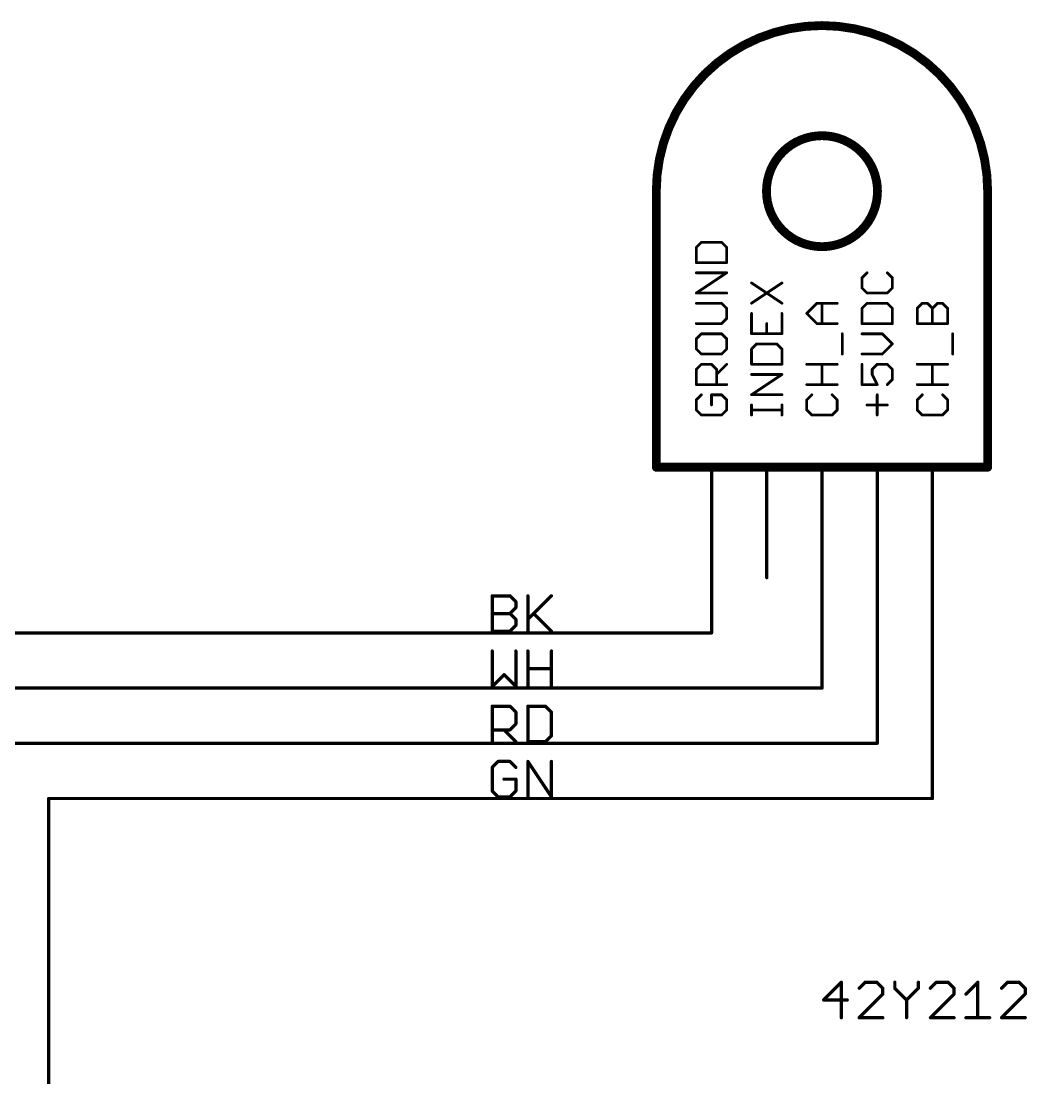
# Model space of a CAD drawing. Extents: x 0 to 387, y 0 to 260.
# Drawn here: x 194.31 to 240.56, y 162.41 to 211.02 of the extents above; entities that cross this region are included whole.
import ezdxf

# ---------------------------------------------------------------- set-up
doc = ezdxf.new("R2010")
doc.units = 0
for name, color, linetype in [('91', 94, 'CONTINUOUS'), ('94', 14, 'CONTINUOUS'), ('95', 251, 'CONTINUOUS')]:
    doc.layers.add(name, color=color, linetype=linetype)

msp = doc.modelspace()

# ---------------------------------------------------------------- linework, layer by layer
at = {"layer": '91', "const_width": 0.1524}
for points in [[(226.06, 182.88), (226.06, 185.42)], [(231.14, 180.34), (231.14, 185.42)], [(233.68, 177.8), (233.68, 185.42)], [(236.22, 175.26), (236.22, 185.42)], [(187.96, 182.88), (226.06, 182.88)], [(190.5, 180.34), (231.14, 180.34)], [(193.04, 177.8), (233.68, 177.8)], [(195.58, 147.32), (195.58, 175.26)], [(195.58, 175.26), (236.22, 175.26)]]:
    msp.add_lwpolyline(points, dxfattribs=at)
at = {"layer": '91', "const_width": 0.0762}
for points in [[(226.0981, 185.42, 1), (226.0219, 185.42)], [(231.1781, 185.42, 1), (231.1019, 185.42)], [(233.7181, 185.42, 1), (233.6419, 185.42)], [(236.2581, 185.42, 1), (236.1819, 185.42)], [(226.0219, 182.88, 1), (226.0981, 182.88)], [(226.06, 182.8419, 1), (226.06, 182.9181)], [(231.1019, 180.34, 1), (231.1781, 180.34)], [(231.14, 180.3019, 1), (231.14, 180.3781)], [(233.6419, 177.8, 1), (233.7181, 177.8)], [(233.68, 177.7619, 1), (233.68, 177.8381)], [(195.6181, 175.26, 1), (195.5419, 175.26)], [(195.58, 175.2981, 1), (195.58, 175.2219)], [(236.1819, 175.26, 1), (236.2581, 175.26)], [(236.22, 175.2219, 1), (236.22, 175.2981)]]:
    msp.add_lwpolyline(points, format="xyb", dxfattribs=at)
at = {"layer": '94'}
for points, const_width in [([(238.76, 203.2, 1), (223.52, 203.2)], 0.4064), ([(231.14, 200.6474, 1), (231.14, 205.7526, 1), (231.14, 200.6474)], 0.4064), ([(223.6216, 203.2, 1), (223.4184, 203.2)], 0.2032), ([(223.4184, 203.2, 1), (223.6216, 203.2)], 0.2032), ([(238.8616, 203.2, 1), (238.6584, 203.2)], 0.2032), ([(238.6584, 203.2, 1), (238.8616, 203.2)], 0.2032), ([(223.52, 190.6016, 1), (223.52, 190.3984)], 0.2032), ([(223.4184, 190.5, 1), (223.6216, 190.5)], 0.2032), ([(226.0981, 190.5, 1), (226.0219, 190.5)], 0.0762), ([(228.6381, 190.5, 1), (228.5619, 190.5)], 0.0762), ([(231.1781, 190.5, 1), (231.1019, 190.5)], 0.0762), ([(233.7181, 190.5, 1), (233.6419, 190.5)], 0.0762), ([(236.2581, 190.5, 1), (236.1819, 190.5)], 0.0762), ([(238.6584, 190.5, 1), (238.8616, 190.5)], 0.2032), ([(238.76, 190.3984, 1), (238.76, 190.6016)], 0.2032), ([(226.0219, 185.42, 1), (226.0981, 185.42)], 0.0762), ([(228.5619, 185.42, 1), (228.6381, 185.42)], 0.0762), ([(231.1019, 185.42, 1), (231.1781, 185.42)], 0.0762), ([(233.6419, 185.42, 1), (233.7181, 185.42)], 0.0762), ([(236.1819, 185.42, 1), (236.2581, 185.42)], 0.0762), ([(216.0143, 184.5832, 1), (215.9381, 184.5832)], 0.0762), ([(215.9762, 184.6213, 1), (215.9762, 184.5451)], 0.0762), ([(216.8166, 184.6101, 1), (216.7628, 184.5562)], 0.0762), ([(216.7897, 184.5451, 1), (216.7897, 184.6213)], 0.0762), ([(217.099, 184.312, 1), (217.0228, 184.312)], 0.0762), ([(217.0339, 184.2851, 1), (217.0878, 184.339)], 0.0762), ([(217.6515, 184.5832, 1), (217.5753, 184.5832)], 0.0762), ([(218.725, 184.5562, 1), (218.6711, 184.6101)], 0.0762), ([(215.9762, 183.8078, 1), (215.9762, 183.7316)], 0.0762), ([(216.8166, 183.7966, 1), (216.7628, 183.7428)], 0.0762), ([(216.7628, 183.7966, 1), (216.8166, 183.7428)], 0.0762), ([(216.7897, 183.7316, 1), (216.7897, 183.8078)], 0.0762), ([(217.0228, 184.0409, 1), (217.099, 184.0409)], 0.0762), ([(217.0878, 184.0139, 1), (217.0339, 184.0678)], 0.0762), ([(217.9115, 183.7966, 1), (217.8576, 183.7428)], 0.0762), ([(217.099, 183.4985, 1), (217.0228, 183.4985)], 0.0762), ([(217.0339, 183.4716, 1), (217.0878, 183.5255)], 0.0762), ([(217.0878, 183.2004, 1), (217.0339, 183.2543)], 0.0762), ([(217.5864, 183.5255, 1), (217.6403, 183.4716)], 0.0762), ([(215.9762, 182.9943, 1), (215.9762, 182.9181)], 0.0762), ([(215.9381, 182.9562, 1), (216.0143, 182.9562)], 0.0762), ([(216.7628, 182.9831, 1), (216.8166, 182.9293)], 0.0762), ([(216.7897, 182.9181, 1), (216.7897, 182.9943)], 0.0762), ([(217.0228, 183.2274, 1), (217.099, 183.2274)], 0.0762), ([(217.5753, 182.9562, 1), (217.6515, 182.9562)], 0.0762), ([(218.6711, 182.9293, 1), (218.725, 182.9831)], 0.0762), ([(216.0143, 182.0432, 1), (215.9381, 182.0432)], 0.0762), ([(217.099, 182.0432, 1), (217.0228, 182.0432)], 0.0762), ([(217.6515, 182.0432, 1), (217.5753, 182.0432)], 0.0762), ([(218.7361, 182.0432, 1), (218.6599, 182.0432)], 0.0762), ([(216.5455, 180.9855, 1), (216.4916, 180.9316)], 0.0762), ([(216.5455, 180.9316, 1), (216.4916, 180.9855)], 0.0762), ([(217.6134, 181.2678, 1), (217.6134, 181.1916)], 0.0762), ([(218.698, 181.1916, 1), (218.698, 181.2678)], 0.0762), ([(215.9381, 180.4162, 1), (216.0143, 180.4162)], 0.0762), ([(215.9493, 180.4431, 1), (216.0031, 180.3893)], 0.0762), ([(217.0228, 180.4162, 1), (217.099, 180.4162)], 0.0762), ([(217.0339, 180.3893, 1), (217.0878, 180.4431)], 0.0762), ([(217.5753, 180.4162, 1), (217.6515, 180.4162)], 0.0762), ([(218.6599, 180.4162, 1), (218.7361, 180.4162)], 0.0762), ([(216.0143, 179.5032, 1), (215.9381, 179.5032)], 0.0762), ([(215.9762, 179.5413, 1), (215.9762, 179.4651)], 0.0762), ([(216.8166, 179.5301, 1), (216.7628, 179.4762)], 0.0762), ([(216.7897, 179.4651, 1), (216.7897, 179.5413)], 0.0762), ([(217.6515, 179.5032, 1), (217.5753, 179.5032)], 0.0762), ([(217.6134, 179.5413, 1), (217.6134, 179.4651)], 0.0762), ([(218.4538, 179.5301, 1), (218.3999, 179.4762)], 0.0762), ([(218.4269, 179.4651, 1), (218.4269, 179.5413)], 0.0762), ([(217.099, 179.232, 1), (217.0228, 179.232)], 0.0762), ([(217.0339, 179.2051, 1), (217.0878, 179.259)], 0.0762), ([(218.7361, 179.232, 1), (218.6599, 179.232)], 0.0762), ([(218.6711, 179.2051, 1), (218.725, 179.259)], 0.0762), ([(215.9762, 178.4566, 1), (215.9762, 178.3804)], 0.0762), ([(216.5455, 178.4455, 1), (216.4916, 178.3916)], 0.0762), ([(216.7628, 178.4455, 1), (216.8166, 178.3916)], 0.0762), ([(216.7897, 178.3804, 1), (216.7897, 178.4566)], 0.0762), ([(217.0228, 178.6897, 1), (217.099, 178.6897)], 0.0762), ([(217.0878, 178.6628, 1), (217.0339, 178.7166)], 0.0762), ([(217.0339, 177.8493, 1), (217.0878, 177.9031)], 0.0762), ([(217.6134, 177.9143, 1), (217.6134, 177.8381)], 0.0762), ([(218.3999, 177.9031, 1), (218.4538, 177.8493)], 0.0762), ([(218.4269, 177.8381, 1), (218.4269, 177.9143)], 0.0762), ([(218.6599, 178.1474, 1), (218.7361, 178.1474)], 0.0762), ([(218.725, 178.1204, 1), (218.6711, 178.1743)], 0.0762), ([(215.9381, 177.8762, 1), (216.0143, 177.8762)], 0.0762), ([(217.5753, 177.8762, 1), (217.6515, 177.8762)], 0.0762), ([(216.2474, 177.0013, 1), (216.2474, 176.9251)], 0.0762), ([(216.2743, 176.9362, 1), (216.2204, 176.9901)], 0.0762), ([(216.8166, 176.9901, 1), (216.7628, 176.9362)], 0.0762), ([(216.7897, 176.9251, 1), (216.7897, 177.0013)], 0.0762), ([(217.6515, 176.9632, 1), (217.5753, 176.9632)], 0.0762), ([(217.6451, 176.9843, 1), (217.5817, 176.9421)], 0.0762), ([(218.7361, 176.9632, 1), (218.6599, 176.9632)], 0.0762), ([(216.0143, 176.692, 1), (215.9381, 176.692)], 0.0762), ([(215.9493, 176.719, 1), (216.0031, 176.6651)], 0.0762), ([(217.0339, 176.6651, 1), (217.0878, 176.719)], 0.0762), ([(216.5185, 176.1878, 1), (216.5185, 176.1116)], 0.0762), ([(217.099, 176.1497, 1), (217.0228, 176.1497)], 0.0762), ([(217.0609, 176.1116, 1), (217.0609, 176.1878)], 0.0762), ([(216.0031, 175.6343, 1), (215.9493, 175.5804)], 0.0762), ([(215.9381, 175.6074, 1), (216.0143, 175.6074)], 0.0762), ([(217.0228, 175.6074, 1), (217.099, 175.6074)], 0.0762), ([(217.0878, 175.5804, 1), (217.0339, 175.6343)], 0.0762), ([(216.2474, 175.3743, 1), (216.2474, 175.2981)], 0.0762), ([(216.2204, 175.3093, 1), (216.2743, 175.3631)], 0.0762), ([(216.7628, 175.3631, 1), (216.8166, 175.3093)], 0.0762), ([(216.7897, 175.2981, 1), (216.7897, 175.3743)], 0.0762), ([(217.5753, 175.3362, 1), (217.6515, 175.3362)], 0.0762), ([(218.6599, 175.3362, 1), (218.7361, 175.3362)], 0.0762), ([(218.6663, 175.3151, 1), (218.7297, 175.3573)], 0.0762), ([(232.0678, 166.8032, 1), (231.9916, 166.8032)], 0.0762), ([(232.0566, 166.7762, 1), (232.0028, 166.8301)], 0.0762), ([(233.1245, 166.8413, 1), (233.1245, 166.7651)], 0.0762), ([(233.1515, 166.7762, 1), (233.0976, 166.8301)], 0.0762), ([(233.6938, 166.8301, 1), (233.6399, 166.7762)], 0.0762), ([(233.6669, 166.7651, 1), (233.6669, 166.8413)], 0.0762), ([(234.5286, 166.8032, 1), (234.4524, 166.8032)], 0.0762), ([(235.6133, 166.8032, 1), (235.5371, 166.8032)], 0.0762), ([(236.3988, 166.8413, 1), (236.3988, 166.7651)], 0.0762), ([(236.4258, 166.7762, 1), (236.3719, 166.8301)], 0.0762), ([(236.9681, 166.8301, 1), (236.9142, 166.7762)], 0.0762), ([(236.9412, 166.7651, 1), (236.9412, 166.8413)], 0.0762), ([(238.3453, 166.8032, 1), (238.2691, 166.8032)], 0.0762), ([(238.3341, 166.7762, 1), (238.2802, 166.8301)], 0.0762), ([(239.6731, 166.8413, 1), (239.6731, 166.7651)], 0.0762), ([(239.7001, 166.7762, 1), (239.6462, 166.8301)], 0.0762), ([(240.2424, 166.8301, 1), (240.1885, 166.7762)], 0.0762), ([(240.2155, 166.7651, 1), (240.2155, 166.8413)], 0.0762), ([(232.8264, 166.559, 1), (232.8803, 166.5051)], 0.0762), ([(233.9761, 166.532, 1), (233.8999, 166.532)], 0.0762), ([(233.8999, 166.2609, 1), (233.9761, 166.2609)], 0.0762), ([(233.9111, 166.5051, 1), (233.965, 166.559)], 0.0762), ([(233.965, 166.2339, 1), (233.9111, 166.2878)], 0.0762), ([(234.5175, 166.559, 1), (234.4636, 166.5051)], 0.0762), ([(234.4524, 166.532, 1), (234.5286, 166.532)], 0.0762), ([(235.5371, 166.532, 1), (235.6133, 166.532)], 0.0762), ([(235.6021, 166.5051, 1), (235.5482, 166.559)], 0.0762), ([(236.1007, 166.559, 1), (236.1546, 166.5051)], 0.0762), ([(237.2504, 166.532, 1), (237.1742, 166.532)], 0.0762), ([(237.1742, 166.2609, 1), (237.2504, 166.2609)], 0.0762), ([(237.1854, 166.5051, 1), (237.2393, 166.559)], 0.0762), ([(237.2393, 166.2339, 1), (237.1854, 166.2878)], 0.0762), ([(237.7379, 166.2878, 1), (237.7918, 166.2339)], 0.0762), ([(239.375, 166.559, 1), (239.4289, 166.5051)], 0.0762), ([(240.5247, 166.532, 1), (240.4485, 166.532)], 0.0762), ([(240.4485, 166.2609, 1), (240.5247, 166.2609)], 0.0762), ([(240.4597, 166.5051, 1), (240.5136, 166.559)], 0.0762), ([(240.5136, 166.2339, 1), (240.4597, 166.2878)], 0.0762), ([(231.2162, 166.0278, 1), (231.2162, 165.9516)], 0.0762), ([(231.1893, 166.0166, 1), (231.2431, 165.9628)], 0.0762), ([(232.3009, 165.9516, 1), (232.3009, 166.0278)], 0.0762), ([(235.0709, 165.9897, 1), (234.9947, 165.9897)], 0.0762), ([(235.0059, 166.0166, 1), (235.0598, 165.9628)], 0.0762), ([(235.0059, 165.9628, 1), (235.0598, 166.0166)], 0.0762), ([(231.9916, 165.1762, 1), (232.0678, 165.1762)], 0.0762), ([(232.8534, 165.2143, 1), (232.8534, 165.1381)], 0.0762), ([(232.8264, 165.2031, 1), (232.8803, 165.1493)], 0.0762), ([(233.938, 165.1381, 1), (233.938, 165.2143)], 0.0762), ([(234.9947, 165.1762, 1), (235.0709, 165.1762)], 0.0762), ([(236.1277, 165.2143, 1), (236.1277, 165.1381)], 0.0762), ([(236.1007, 165.2031, 1), (236.1546, 165.1493)], 0.0762), ([(237.2123, 165.1381, 1), (237.2123, 165.2143)], 0.0762), ([(237.7648, 165.2143, 1), (237.7648, 165.1381)], 0.0762), ([(238.2691, 165.1762, 1), (238.3453, 165.1762)], 0.0762), ([(238.8495, 165.1381, 1), (238.8495, 165.2143)], 0.0762), ([(239.402, 165.2143, 1), (239.402, 165.1381)], 0.0762), ([(239.375, 165.2031, 1), (239.4289, 165.1493)], 0.0762), ([(240.4866, 165.1381, 1), (240.4866, 165.2143)], 0.0762)]:
    msp.add_lwpolyline(points, format="xyb", dxfattribs=dict(at, const_width=const_width))
for points, const_width in [([(223.52, 203.2), (223.52, 190.5)], 0.4064), ([(238.76, 190.5), (238.76, 203.2)], 0.4064), ([(223.52, 190.5), (238.76, 190.5)], 0.4064), ([(226.06, 185.42), (226.06, 190.5)], 0.1524), ([(228.6, 185.42), (228.6, 190.5)], 0.1524), ([(231.14, 185.42), (231.14, 190.5)], 0.1524), ([(233.68, 185.42), (233.68, 190.5)], 0.1524), ([(236.22, 185.42), (236.22, 190.5)], 0.1524), ([(215.9762, 182.9562), (215.9762, 184.5832)], 0.1524), ([(215.9762, 184.5832), (216.7897, 184.5832)], 0.1524), ([(216.7897, 184.5832), (217.0609, 184.312)], 0.1524), ([(217.0609, 184.312), (217.0609, 184.0409)], 0.1524), ([(217.6134, 184.5832), (217.6134, 182.9562)], 0.1524), ([(217.6134, 183.4985), (218.698, 184.5832)], 0.1524), ([(215.9762, 183.7697), (216.7897, 183.7697)], 0.1524), ([(217.0609, 184.0409), (216.7897, 183.7697)], 0.1524), ([(216.7897, 183.7697), (217.0609, 183.4985)], 0.1524), ([(217.8845, 183.7697), (218.698, 182.9562)], 0.1524), ([(217.0609, 183.2274), (216.7897, 182.9562)], 0.1524), ([(217.0609, 183.4985), (217.0609, 183.2274)], 0.1524), ([(216.7897, 182.9562), (215.9762, 182.9562)], 0.1524), ([(215.9762, 182.0432), (215.9762, 180.4162)], 0.1524), ([(217.0609, 180.4162), (217.0609, 182.0432)], 0.1524), ([(217.6134, 180.4162), (217.6134, 182.0432)], 0.1524), ([(218.698, 182.0432), (218.698, 180.4162)], 0.1524), ([(215.9762, 180.4162), (216.5185, 180.9585)], 0.1524), ([(216.5185, 180.9585), (217.0609, 180.4162)], 0.1524), ([(217.6134, 181.2297), (218.698, 181.2297)], 0.1524), ([(215.9762, 177.8762), (215.9762, 179.5032)], 0.1524), ([(215.9762, 179.5032), (216.7897, 179.5032)], 0.1524), ([(216.7897, 179.5032), (217.0609, 179.232)], 0.1524), ([(217.6134, 179.5032), (217.6134, 177.8762)], 0.1524), ([(218.4269, 179.5032), (217.6134, 179.5032)], 0.1524), ([(218.698, 179.232), (218.4269, 179.5032)], 0.1524), ([(217.0609, 179.232), (217.0609, 178.6897)], 0.1524), ([(218.698, 178.1474), (218.698, 179.232)], 0.1524), ([(216.7897, 178.4185), (215.9762, 178.4185)], 0.1524), ([(216.5185, 178.4185), (217.0609, 177.8762)], 0.1524), ([(217.0609, 178.6897), (216.7897, 178.4185)], 0.1524), ([(217.6134, 177.8762), (218.4269, 177.8762)], 0.1524), ([(218.4269, 177.8762), (218.698, 178.1474)], 0.1524), ([(216.2474, 176.9632), (215.9762, 176.692)], 0.1524), ([(216.7897, 176.9632), (216.2474, 176.9632)], 0.1524), ([(217.0609, 176.692), (216.7897, 176.9632)], 0.1524), ([(217.6134, 175.3362), (217.6134, 176.9632)], 0.1524), ([(217.6134, 176.9632), (218.698, 175.3362)], 0.1524), ([(218.698, 175.3362), (218.698, 176.9632)], 0.1524), ([(215.9762, 176.692), (215.9762, 175.6074)], 0.1524), ([(217.0609, 176.1497), (216.5185, 176.1497)], 0.1524), ([(217.0609, 175.6074), (217.0609, 176.1497)], 0.1524), ([(215.9762, 175.6074), (216.2474, 175.3362)], 0.1524), ([(216.7897, 175.3362), (217.0609, 175.6074)], 0.1524), ([(216.2474, 175.3362), (216.7897, 175.3362)], 0.1524), ([(232.0297, 166.8032), (231.2162, 165.9897)], 0.1524), ([(232.0297, 165.1762), (232.0297, 166.8032)], 0.1524), ([(233.1245, 166.8032), (232.8534, 166.532)], 0.1524), ([(233.6669, 166.8032), (233.1245, 166.8032)], 0.1524), ([(233.938, 166.532), (233.6669, 166.8032)], 0.1524), ([(234.4905, 166.8032), (234.4905, 166.532)], 0.1524), ([(235.5752, 166.532), (235.5752, 166.8032)], 0.1524), ([(236.3988, 166.8032), (236.1277, 166.532)], 0.1524), ([(236.9412, 166.8032), (236.3988, 166.8032)], 0.1524), ([(237.2123, 166.532), (236.9412, 166.8032)], 0.1524), ([(237.7648, 166.2609), (238.3072, 166.8032)], 0.1524), ([(238.3072, 166.8032), (238.3072, 165.1762)], 0.1524), ([(239.6731, 166.8032), (239.402, 166.532)], 0.1524), ([(240.2155, 166.8032), (239.6731, 166.8032)], 0.1524), ([(240.4866, 166.532), (240.2155, 166.8032)], 0.1524), ([(232.8534, 165.1762), (233.938, 166.2609)], 0.1524), ([(233.938, 166.2609), (233.938, 166.532)], 0.1524), ([(234.4905, 166.532), (235.0328, 165.9897)], 0.1524), ([(235.0328, 165.9897), (235.5752, 166.532)], 0.1524), ([(236.1277, 165.1762), (237.2123, 166.2609)], 0.1524), ([(237.2123, 166.2609), (237.2123, 166.532)], 0.1524), ([(239.402, 165.1762), (240.4866, 166.2609)], 0.1524), ([(240.4866, 166.2609), (240.4866, 166.532)], 0.1524), ([(231.2162, 165.9897), (232.3009, 165.9897)], 0.1524), ([(235.0328, 165.9897), (235.0328, 165.1762)], 0.1524), ([(233.938, 165.1762), (232.8534, 165.1762)], 0.1524), ([(237.2123, 165.1762), (236.1277, 165.1762)], 0.1524), ([(237.7648, 165.1762), (238.8495, 165.1762)], 0.1524), ([(240.4866, 165.1762), (239.402, 165.1762)], 0.1524)]:
    msp.add_lwpolyline(points, dxfattribs=dict(at, const_width=const_width))
at = {"layer": '95', "const_width": 0.127}
for points in [[(225.5933, 200.8488), (225.3603, 200.6158)], [(226.5255, 200.8488), (225.5933, 200.8488)], [(226.7585, 200.6158), (226.5255, 200.8488)], [(225.3603, 200.6158), (225.3603, 199.9167)], [(226.7585, 199.9167), (226.7585, 200.6158)], [(225.3603, 199.9167), (226.7585, 199.9167)], [(225.3603, 198.5134), (226.7585, 199.4455)], [(226.7585, 199.4455), (225.3603, 199.4455)], [(233.2133, 199.4455), (232.9803, 199.2125)], [(234.3785, 199.2125), (234.1455, 199.4455)], [(227.9003, 198.0457), (229.2985, 198.9778)], [(227.9003, 198.9778), (229.2985, 198.0457)], [(232.9803, 199.2125), (232.9803, 198.7464)], [(234.3785, 198.7464), (234.3785, 199.2125)], [(226.7585, 198.5134), (225.3603, 198.5134)], [(232.9803, 198.7464), (233.2133, 198.5134)], [(233.2133, 198.5134), (234.1455, 198.5134)], [(234.1455, 198.5134), (234.3785, 198.7464)], [(226.5255, 198.0423), (225.3603, 198.0423)], [(226.7585, 197.8092), (226.5255, 198.0423)], [(226.7585, 197.3432), (226.7585, 197.8092)], [(230.4403, 197.5762), (230.9064, 198.0423)], [(230.9064, 198.0423), (231.8385, 198.0423)], [(231.1394, 197.1101), (231.1394, 198.0423)], [(233.2133, 198.0423), (232.9803, 197.8092)], [(232.9803, 197.8092), (232.9803, 197.1101)], [(234.1455, 198.0423), (233.2133, 198.0423)], [(234.3785, 197.8092), (234.1455, 198.0423)], [(234.3785, 197.1101), (234.3785, 197.8092)], [(235.5203, 197.8092), (235.7533, 198.0423)], [(235.5203, 197.1101), (235.5203, 197.8092)], [(235.7533, 198.0423), (235.9864, 198.0423)], [(235.9864, 198.0423), (236.2194, 197.8092)], [(236.2194, 197.8092), (236.4524, 198.0423)], [(236.2194, 197.1101), (236.2194, 197.8092)], [(236.4524, 198.0423), (236.6855, 198.0423)], [(236.6855, 198.0423), (236.9185, 197.8092)], [(236.9185, 197.8092), (236.9185, 197.1101)], [(226.5255, 197.1101), (226.7585, 197.3432)], [(227.9003, 197.5745), (227.9003, 196.6424)], [(229.2985, 196.6424), (229.2985, 197.5745)], [(230.9064, 197.1101), (230.4403, 197.5762)], [(225.3603, 197.1101), (226.5255, 197.1101)], [(228.5994, 196.6424), (228.5994, 197.1084)], [(231.8385, 197.1101), (230.9064, 197.1101)], [(232.9803, 197.1101), (234.3785, 197.1101)], [(236.9185, 197.1101), (235.5203, 197.1101)], [(225.5933, 196.639), (225.3603, 196.406)], [(225.3603, 196.406), (225.3603, 195.9399)], [(226.5255, 196.639), (225.5933, 196.639)], [(226.7585, 196.406), (226.5255, 196.639)], [(226.7585, 195.9399), (226.7585, 196.406)], [(227.9003, 196.6424), (229.2985, 196.6424)], [(232.0715, 195.7069), (232.0715, 196.639)], [(233.9124, 196.639), (232.9803, 196.639)], [(234.3785, 196.1729), (233.9124, 196.639)], [(237.1515, 195.7069), (237.1515, 196.639)], [(225.3603, 195.9399), (225.5933, 195.7069)], [(226.5255, 195.7069), (226.7585, 195.9399)], [(228.1333, 196.1712), (227.9003, 195.9382)], [(227.9003, 195.9382), (227.9003, 195.2391)], [(229.0655, 196.1712), (228.1333, 196.1712)], [(229.2985, 195.9382), (229.0655, 196.1712)], [(229.2985, 195.2391), (229.2985, 195.9382)], [(233.9124, 195.7069), (234.3785, 196.1729)], [(225.5933, 195.7069), (226.5255, 195.7069)], [(232.9803, 195.7069), (233.9124, 195.7069)], [(225.3603, 195.0027), (225.5933, 195.2357)], [(225.3603, 194.3036), (225.3603, 195.0027)], [(225.5933, 195.2357), (226.0594, 195.2357)], [(226.0594, 195.2357), (226.2924, 195.0027)], [(226.2924, 194.7696), (226.7585, 195.2357)], [(226.2924, 195.0027), (226.2924, 194.3036)], [(227.9003, 195.2391), (229.2985, 195.2391)], [(230.4403, 195.2357), (231.8385, 195.2357)], [(231.1394, 194.3036), (231.1394, 195.2357)], [(232.9803, 195.2357), (232.9803, 194.3036)], [(233.4464, 195.0027), (233.6794, 195.2357)], [(233.4464, 194.7696), (233.4464, 195.0027)], [(233.6794, 195.2357), (234.1455, 195.2357)], [(234.1455, 195.2357), (234.3785, 195.0027)], [(234.3785, 195.0027), (234.3785, 194.5366)], [(235.5203, 195.2357), (236.9185, 195.2357)], [(236.2194, 194.3036), (236.2194, 195.2357)], [(227.9003, 193.8358), (229.2985, 194.7679)], [(229.2985, 194.7679), (227.9003, 194.7679)], [(233.6794, 194.3036), (233.4464, 194.7696)], [(234.3785, 194.5366), (234.1455, 194.3036)], [(226.7585, 194.3036), (225.3603, 194.3036)], [(231.8385, 194.3036), (230.4403, 194.3036)], [(232.9803, 194.3036), (233.6794, 194.3036)], [(236.9185, 194.3036), (235.5203, 194.3036)], [(225.5933, 193.8324), (225.3603, 193.5994)], [(225.3603, 193.5994), (225.3603, 193.1333)], [(226.5255, 193.8324), (226.0594, 193.8324)], [(226.0594, 193.8324), (226.0594, 193.3664)], [(226.7585, 193.5994), (226.5255, 193.8324)], [(226.7585, 193.1333), (226.7585, 193.5994)], [(229.2985, 193.8358), (227.9003, 193.8358)], [(230.6733, 193.8324), (230.4403, 193.5994)], [(230.4403, 193.5994), (230.4403, 193.1333)], [(231.8385, 193.5994), (231.6055, 193.8324)], [(231.8385, 193.1333), (231.8385, 193.5994)], [(233.6794, 192.9003), (233.6794, 193.8324)], [(235.7533, 193.8324), (235.5203, 193.5994)], [(235.5203, 193.5994), (235.5203, 193.1333)], [(236.9185, 193.5994), (236.6855, 193.8324)], [(236.9185, 193.1333), (236.9185, 193.5994)], [(225.3603, 193.1333), (225.5933, 192.9003)], [(226.5255, 192.9003), (226.7585, 193.1333)], [(227.9003, 192.9003), (227.9003, 193.3664)], [(229.2985, 193.1333), (227.9003, 193.1333)], [(229.2985, 192.9003), (229.2985, 193.3664)], [(230.4403, 193.1333), (230.6733, 192.9003)], [(231.6055, 192.9003), (231.8385, 193.1333)], [(233.2133, 193.3664), (234.1455, 193.3664)], [(235.5203, 193.1333), (235.7533, 192.9003)], [(236.6855, 192.9003), (236.9185, 193.1333)], [(225.5933, 192.9003), (226.5255, 192.9003)], [(230.6733, 192.9003), (231.6055, 192.9003)], [(235.7533, 192.9003), (236.6855, 192.9003)]]:
    msp.add_lwpolyline(points, dxfattribs=at)
at = {"layer": '95', "const_width": 0.0635}
for points in [[(225.5933, 200.8806, 1), (225.5933, 200.8171)], [(225.6158, 200.8264, 1), (225.5709, 200.8713)], [(226.5479, 200.8713, 1), (226.503, 200.8264)], [(226.5255, 200.8171, 1), (226.5255, 200.8806)], [(225.3921, 200.6158, 1), (225.3286, 200.6158)], [(225.3379, 200.6382, 1), (225.3828, 200.5933)], [(226.7902, 200.6158, 1), (226.7268, 200.6158)], [(226.736, 200.5933, 1), (226.781, 200.6382)], [(225.3603, 199.9484, 1), (225.3603, 199.8849)], [(225.3286, 199.9167, 1), (225.3921, 199.9167)], [(226.7268, 199.9167, 1), (226.7902, 199.9167)], [(226.7585, 199.8849, 1), (226.7585, 199.9484)], [(225.3603, 199.4773, 1), (225.3603, 199.4138)], [(226.7761, 199.4191, 1), (226.7409, 199.472)], [(226.7585, 199.4138, 1), (226.7585, 199.4773)], [(233.2358, 199.4231, 1), (233.1909, 199.468)], [(234.1679, 199.468, 1), (234.123, 199.4231)], [(227.9179, 199.0042, 1), (227.8827, 198.9514)], [(229.3161, 198.9514, 1), (229.2809, 199.0042)], [(233.0121, 199.2125, 1), (232.9486, 199.2125)], [(232.9579, 199.235, 1), (233.0028, 199.1901)], [(234.4102, 199.2125, 1), (234.3468, 199.2125)], [(234.356, 199.1901, 1), (234.401, 199.235)], [(225.3603, 198.5452, 1), (225.3603, 198.4817)], [(225.3427, 198.5398, 1), (225.3779, 198.487)], [(226.7585, 198.4817, 1), (226.7585, 198.5452)], [(233.0028, 198.7689, 1), (232.9579, 198.724)], [(232.9486, 198.7464, 1), (233.0121, 198.7464)], [(233.2133, 198.5452, 1), (233.2133, 198.4817)], [(233.1909, 198.491, 1), (233.2358, 198.5359)], [(234.123, 198.5359, 1), (234.1679, 198.491)], [(234.1455, 198.4817, 1), (234.1455, 198.5452)], [(234.3468, 198.7464, 1), (234.4102, 198.7464)], [(234.401, 198.724, 1), (234.356, 198.7689)], [(225.3603, 198.074, 1), (225.3603, 198.0105)], [(226.5479, 198.0647, 1), (226.503, 198.0198)], [(226.5255, 198.0105, 1), (226.5255, 198.074)], [(226.7902, 197.8092, 1), (226.7268, 197.8092)], [(227.8827, 198.0721, 1), (227.9179, 198.0192)], [(229.2809, 198.0192, 1), (229.3161, 198.0721)], [(230.9064, 198.074, 1), (230.9064, 198.0105)], [(230.9288, 198.0198, 1), (230.8839, 198.0647)], [(231.1712, 198.0423, 1), (231.1077, 198.0423)], [(231.8385, 198.0105, 1), (231.8385, 198.074)], [(233.0121, 197.8092, 1), (232.9486, 197.8092)], [(233.2133, 198.074, 1), (233.2133, 198.0105)], [(233.2358, 198.0198, 1), (233.1909, 198.0647)], [(234.1679, 198.0647, 1), (234.123, 198.0198)], [(234.1455, 198.0105, 1), (234.1455, 198.074)], [(234.4102, 197.8092, 1), (234.3468, 197.8092)], [(235.5521, 197.8092, 1), (235.4886, 197.8092)], [(235.7533, 198.074, 1), (235.7533, 198.0105)], [(235.7758, 198.0198, 1), (235.7309, 198.0647)], [(236.0088, 198.0647, 1), (235.9639, 198.0198)], [(235.9864, 198.0105, 1), (235.9864, 198.074)], [(236.2512, 197.8092, 1), (236.1877, 197.8092)], [(236.4524, 198.074, 1), (236.4524, 198.0105)], [(236.4749, 198.0198, 1), (236.43, 198.0647)], [(236.7079, 198.0647, 1), (236.663, 198.0198)], [(236.6855, 198.0105, 1), (236.6855, 198.074)], [(236.9503, 197.8092, 1), (236.8868, 197.8092)], [(226.736, 197.7868, 1), (226.781, 197.8317)], [(226.781, 197.3207, 1), (226.736, 197.3656)], [(227.9321, 197.5745, 1), (227.8686, 197.5745)], [(229.3303, 197.5745, 1), (229.2668, 197.5745)], [(230.4628, 197.5986, 1), (230.4179, 197.5537)], [(230.4179, 197.5986, 1), (230.4628, 197.5537)], [(232.9579, 197.8317, 1), (233.0028, 197.7868)], [(234.356, 197.7868, 1), (234.401, 197.8317)], [(235.4979, 197.8317, 1), (235.5428, 197.7868)], [(236.197, 197.8317, 1), (236.2419, 197.7868)], [(236.197, 197.7868, 1), (236.2419, 197.8317)], [(236.896, 197.7868, 1), (236.941, 197.8317)], [(225.3603, 197.1419, 1), (225.3603, 197.0784)], [(226.503, 197.1326, 1), (226.5479, 197.0877)], [(226.5255, 197.0784, 1), (226.5255, 197.1419)], [(226.7268, 197.3432, 1), (226.7902, 197.3432)], [(228.6312, 197.1084, 1), (228.5677, 197.1084)], [(230.9064, 197.1419, 1), (230.9064, 197.0784)], [(230.8839, 197.0877, 1), (230.9288, 197.1326)], [(231.1077, 197.1101, 1), (231.1712, 197.1101)], [(231.8385, 197.0784, 1), (231.8385, 197.1419)], [(232.9803, 197.1419, 1), (232.9803, 197.0784)], [(232.9486, 197.1101, 1), (233.0121, 197.1101)], [(234.3468, 197.1101, 1), (234.4102, 197.1101)], [(234.3785, 197.0784, 1), (234.3785, 197.1419)], [(235.5203, 197.1419, 1), (235.5203, 197.0784)], [(235.4886, 197.1101, 1), (235.5521, 197.1101)], [(236.1877, 197.1101, 1), (236.2512, 197.1101)], [(236.8868, 197.1101, 1), (236.9503, 197.1101)], [(236.9185, 197.0784, 1), (236.9185, 197.1419)], [(225.3921, 196.406, 1), (225.3286, 196.406)], [(225.3379, 196.4284, 1), (225.3828, 196.3835)], [(225.5933, 196.6707, 1), (225.5933, 196.6072)], [(225.6158, 196.6165, 1), (225.5709, 196.6614)], [(226.5479, 196.6614, 1), (226.503, 196.6165)], [(226.5255, 196.6072, 1), (226.5255, 196.6707)], [(226.7902, 196.406, 1), (226.7268, 196.406)], [(226.736, 196.3835, 1), (226.781, 196.4284)], [(227.9003, 196.6741, 1), (227.9003, 196.6106)], [(227.8686, 196.6424, 1), (227.9321, 196.6424)], [(228.5677, 196.6424, 1), (228.6312, 196.6424)], [(229.2668, 196.6424, 1), (229.3303, 196.6424)], [(229.2985, 196.6106, 1), (229.2985, 196.6741)], [(232.1033, 196.639, 1), (232.0398, 196.639)], [(232.9803, 196.6707, 1), (232.9803, 196.6072)], [(233.9349, 196.6614, 1), (233.89, 196.6165)], [(233.9124, 196.6072, 1), (233.9124, 196.6707)], [(237.1833, 196.639, 1), (237.1198, 196.639)], [(225.3828, 195.9623, 1), (225.3379, 195.9174)], [(225.3286, 195.9399, 1), (225.3921, 195.9399)], [(226.7268, 195.9399, 1), (226.7902, 195.9399)], [(226.781, 195.9174, 1), (226.736, 195.9623)], [(227.9321, 195.9382, 1), (227.8686, 195.9382)], [(227.8779, 195.9606, 1), (227.9228, 195.9157)], [(228.1333, 196.203, 1), (228.1333, 196.1395)], [(228.1558, 196.1488, 1), (228.1109, 196.1937)], [(229.0879, 196.1937, 1), (229.043, 196.1488)], [(229.0655, 196.1395, 1), (229.0655, 196.203)], [(229.3303, 195.9382, 1), (229.2668, 195.9382)], [(229.276, 195.9157, 1), (229.321, 195.9606)], [(234.401, 196.1505, 1), (234.356, 196.1954)], [(234.356, 196.1505, 1), (234.401, 196.1954)], [(225.5933, 195.7386, 1), (225.5933, 195.6751)], [(225.5709, 195.6844, 1), (225.6158, 195.7293)], [(226.503, 195.7293, 1), (226.5479, 195.6844)], [(226.5255, 195.6751, 1), (226.5255, 195.7386)], [(232.0398, 195.7069, 1), (232.1033, 195.7069)], [(232.9803, 195.7386, 1), (232.9803, 195.6751)], [(233.89, 195.7293, 1), (233.9349, 195.6844)], [(233.9124, 195.6751, 1), (233.9124, 195.7386)], [(237.1198, 195.7069, 1), (237.1833, 195.7069)], [(225.3921, 195.0027, 1), (225.3286, 195.0027)], [(225.3379, 195.0251, 1), (225.3828, 194.9802)], [(225.5933, 195.2675, 1), (225.5933, 195.204)], [(225.6158, 195.2133, 1), (225.5709, 195.2582)], [(226.0819, 195.2582, 1), (226.037, 195.2133)], [(226.0594, 195.204, 1), (226.0594, 195.2675)], [(226.3242, 195.0027, 1), (226.2607, 195.0027)], [(226.27, 194.9802, 1), (226.3149, 195.0251)], [(226.781, 195.2133, 1), (226.736, 195.2582)], [(227.9003, 195.2708, 1), (227.9003, 195.2073)], [(227.8686, 195.2391, 1), (227.9321, 195.2391)], [(229.2668, 195.2391, 1), (229.3303, 195.2391)], [(229.2985, 195.2073, 1), (229.2985, 195.2708)], [(230.4403, 195.2675, 1), (230.4403, 195.204)], [(231.1712, 195.2357, 1), (231.1077, 195.2357)], [(231.8385, 195.204, 1), (231.8385, 195.2675)], [(233.0121, 195.2357, 1), (232.9486, 195.2357)], [(233.4781, 195.0027, 1), (233.4146, 195.0027)], [(233.4239, 195.0251, 1), (233.4688, 194.9802)], [(233.6794, 195.2675, 1), (233.6794, 195.204)], [(233.7019, 195.2133, 1), (233.657, 195.2582)], [(234.1679, 195.2582, 1), (234.123, 195.2133)], [(234.1455, 195.204, 1), (234.1455, 195.2675)], [(234.4102, 195.0027, 1), (234.3468, 195.0027)], [(234.356, 194.9802, 1), (234.401, 195.0251)], [(235.5203, 195.2675, 1), (235.5203, 195.204)], [(236.2512, 195.2357, 1), (236.1877, 195.2357)], [(236.9185, 195.204, 1), (236.9185, 195.2675)], [(226.27, 194.7921, 1), (226.3149, 194.7472)], [(227.9003, 194.7997, 1), (227.9003, 194.7362)], [(229.3161, 194.7415, 1), (229.2809, 194.7944)], [(229.2985, 194.7362, 1), (229.2985, 194.7997)], [(233.4748, 194.7838, 1), (233.418, 194.7554)], [(233.4146, 194.7696, 1), (233.4781, 194.7696)], [(234.3468, 194.5366, 1), (234.4102, 194.5366)], [(234.401, 194.5142, 1), (234.356, 194.5591)], [(225.3603, 194.3353, 1), (225.3603, 194.2718)], [(225.3286, 194.3036, 1), (225.3921, 194.3036)], [(226.2607, 194.3036, 1), (226.3242, 194.3036)], [(226.7585, 194.2718, 1), (226.7585, 194.3353)], [(230.4403, 194.3353, 1), (230.4403, 194.2718)], [(231.1077, 194.3036, 1), (231.1712, 194.3036)], [(231.8385, 194.2718, 1), (231.8385, 194.3353)], [(232.9803, 194.3353, 1), (232.9803, 194.2718)], [(232.9486, 194.3036, 1), (233.0121, 194.3036)], [(233.651, 194.2894, 1), (233.7078, 194.3178)], [(233.6794, 194.2718, 1), (233.6794, 194.3353)], [(234.123, 194.326, 1), (234.1679, 194.2811)], [(235.5203, 194.3353, 1), (235.5203, 194.2718)], [(236.1877, 194.3036, 1), (236.2512, 194.3036)], [(236.9185, 194.2718, 1), (236.9185, 194.3353)], [(225.3921, 193.5994, 1), (225.3286, 193.5994)], [(225.3379, 193.6218, 1), (225.3828, 193.5769)], [(225.6158, 193.81, 1), (225.5709, 193.8549)], [(226.0594, 193.8642, 1), (226.0594, 193.8007)], [(226.0912, 193.8324, 1), (226.0277, 193.8324)], [(226.5479, 193.8549, 1), (226.503, 193.81)], [(226.5255, 193.8007, 1), (226.5255, 193.8642)], [(226.7902, 193.5994, 1), (226.7268, 193.5994)], [(226.736, 193.5769, 1), (226.781, 193.6218)], [(227.9003, 193.8676, 1), (227.9003, 193.8041)], [(227.8827, 193.8622, 1), (227.9179, 193.8094)], [(229.2985, 193.8041, 1), (229.2985, 193.8676)], [(230.4721, 193.5994, 1), (230.4086, 193.5994)], [(230.4179, 193.6218, 1), (230.4628, 193.5769)], [(230.6958, 193.81, 1), (230.6509, 193.8549)], [(231.6279, 193.8549, 1), (231.583, 193.81)], [(231.8702, 193.5994, 1), (231.8068, 193.5994)], [(231.816, 193.5769, 1), (231.861, 193.6218)], [(233.7112, 193.8324, 1), (233.6477, 193.8324)], [(235.5521, 193.5994, 1), (235.4886, 193.5994)], [(235.4979, 193.6218, 1), (235.5428, 193.5769)], [(235.7758, 193.81, 1), (235.7309, 193.8549)], [(236.7079, 193.8549, 1), (236.663, 193.81)], [(236.9503, 193.5994, 1), (236.8868, 193.5994)], [(236.896, 193.5769, 1), (236.941, 193.6218)], [(225.3828, 193.1558, 1), (225.3379, 193.1109)], [(225.3286, 193.1333, 1), (225.3921, 193.1333)], [(226.0277, 193.3664, 1), (226.0912, 193.3664)], [(226.7268, 193.1333, 1), (226.7902, 193.1333)], [(226.781, 193.1109, 1), (226.736, 193.1558)], [(227.9003, 193.1651, 1), (227.9003, 193.1016)], [(227.9321, 193.3664, 1), (227.8686, 193.3664)], [(229.3303, 193.3664, 1), (229.2668, 193.3664)], [(229.2985, 193.1016, 1), (229.2985, 193.1651)], [(230.4628, 193.1558, 1), (230.4179, 193.1109)], [(230.4086, 193.1333, 1), (230.4721, 193.1333)], [(231.8068, 193.1333, 1), (231.8702, 193.1333)], [(231.861, 193.1109, 1), (231.816, 193.1558)], [(233.2133, 193.3981, 1), (233.2133, 193.3346)], [(234.1455, 193.3346, 1), (234.1455, 193.3981)], [(235.5428, 193.1558, 1), (235.4979, 193.1109)], [(235.4886, 193.1333, 1), (235.5521, 193.1333)], [(236.8868, 193.1333, 1), (236.9503, 193.1333)], [(236.941, 193.1109, 1), (236.896, 193.1558)], [(225.5933, 192.9321, 1), (225.5933, 192.8686)], [(225.5709, 192.8778, 1), (225.6158, 192.9228)], [(226.503, 192.9228, 1), (226.5479, 192.8778)], [(226.5255, 192.8686, 1), (226.5255, 192.9321)], [(227.8686, 192.9003, 1), (227.9321, 192.9003)], [(229.2668, 192.9003, 1), (229.3303, 192.9003)], [(230.6733, 192.9321, 1), (230.6733, 192.8686)], [(230.6509, 192.8778, 1), (230.6958, 192.9228)], [(231.583, 192.9228, 1), (231.6279, 192.8778)], [(231.6055, 192.8686, 1), (231.6055, 192.9321)], [(233.6477, 192.9003, 1), (233.7112, 192.9003)], [(235.7533, 192.9321, 1), (235.7533, 192.8686)], [(235.7309, 192.8778, 1), (235.7758, 192.9228)], [(236.663, 192.9228, 1), (236.7079, 192.8778)], [(236.6855, 192.8686, 1), (236.6855, 192.9321)]]:
    msp.add_lwpolyline(points, format="xyb", dxfattribs=at)

doc.saveas('drawing.dxf')
